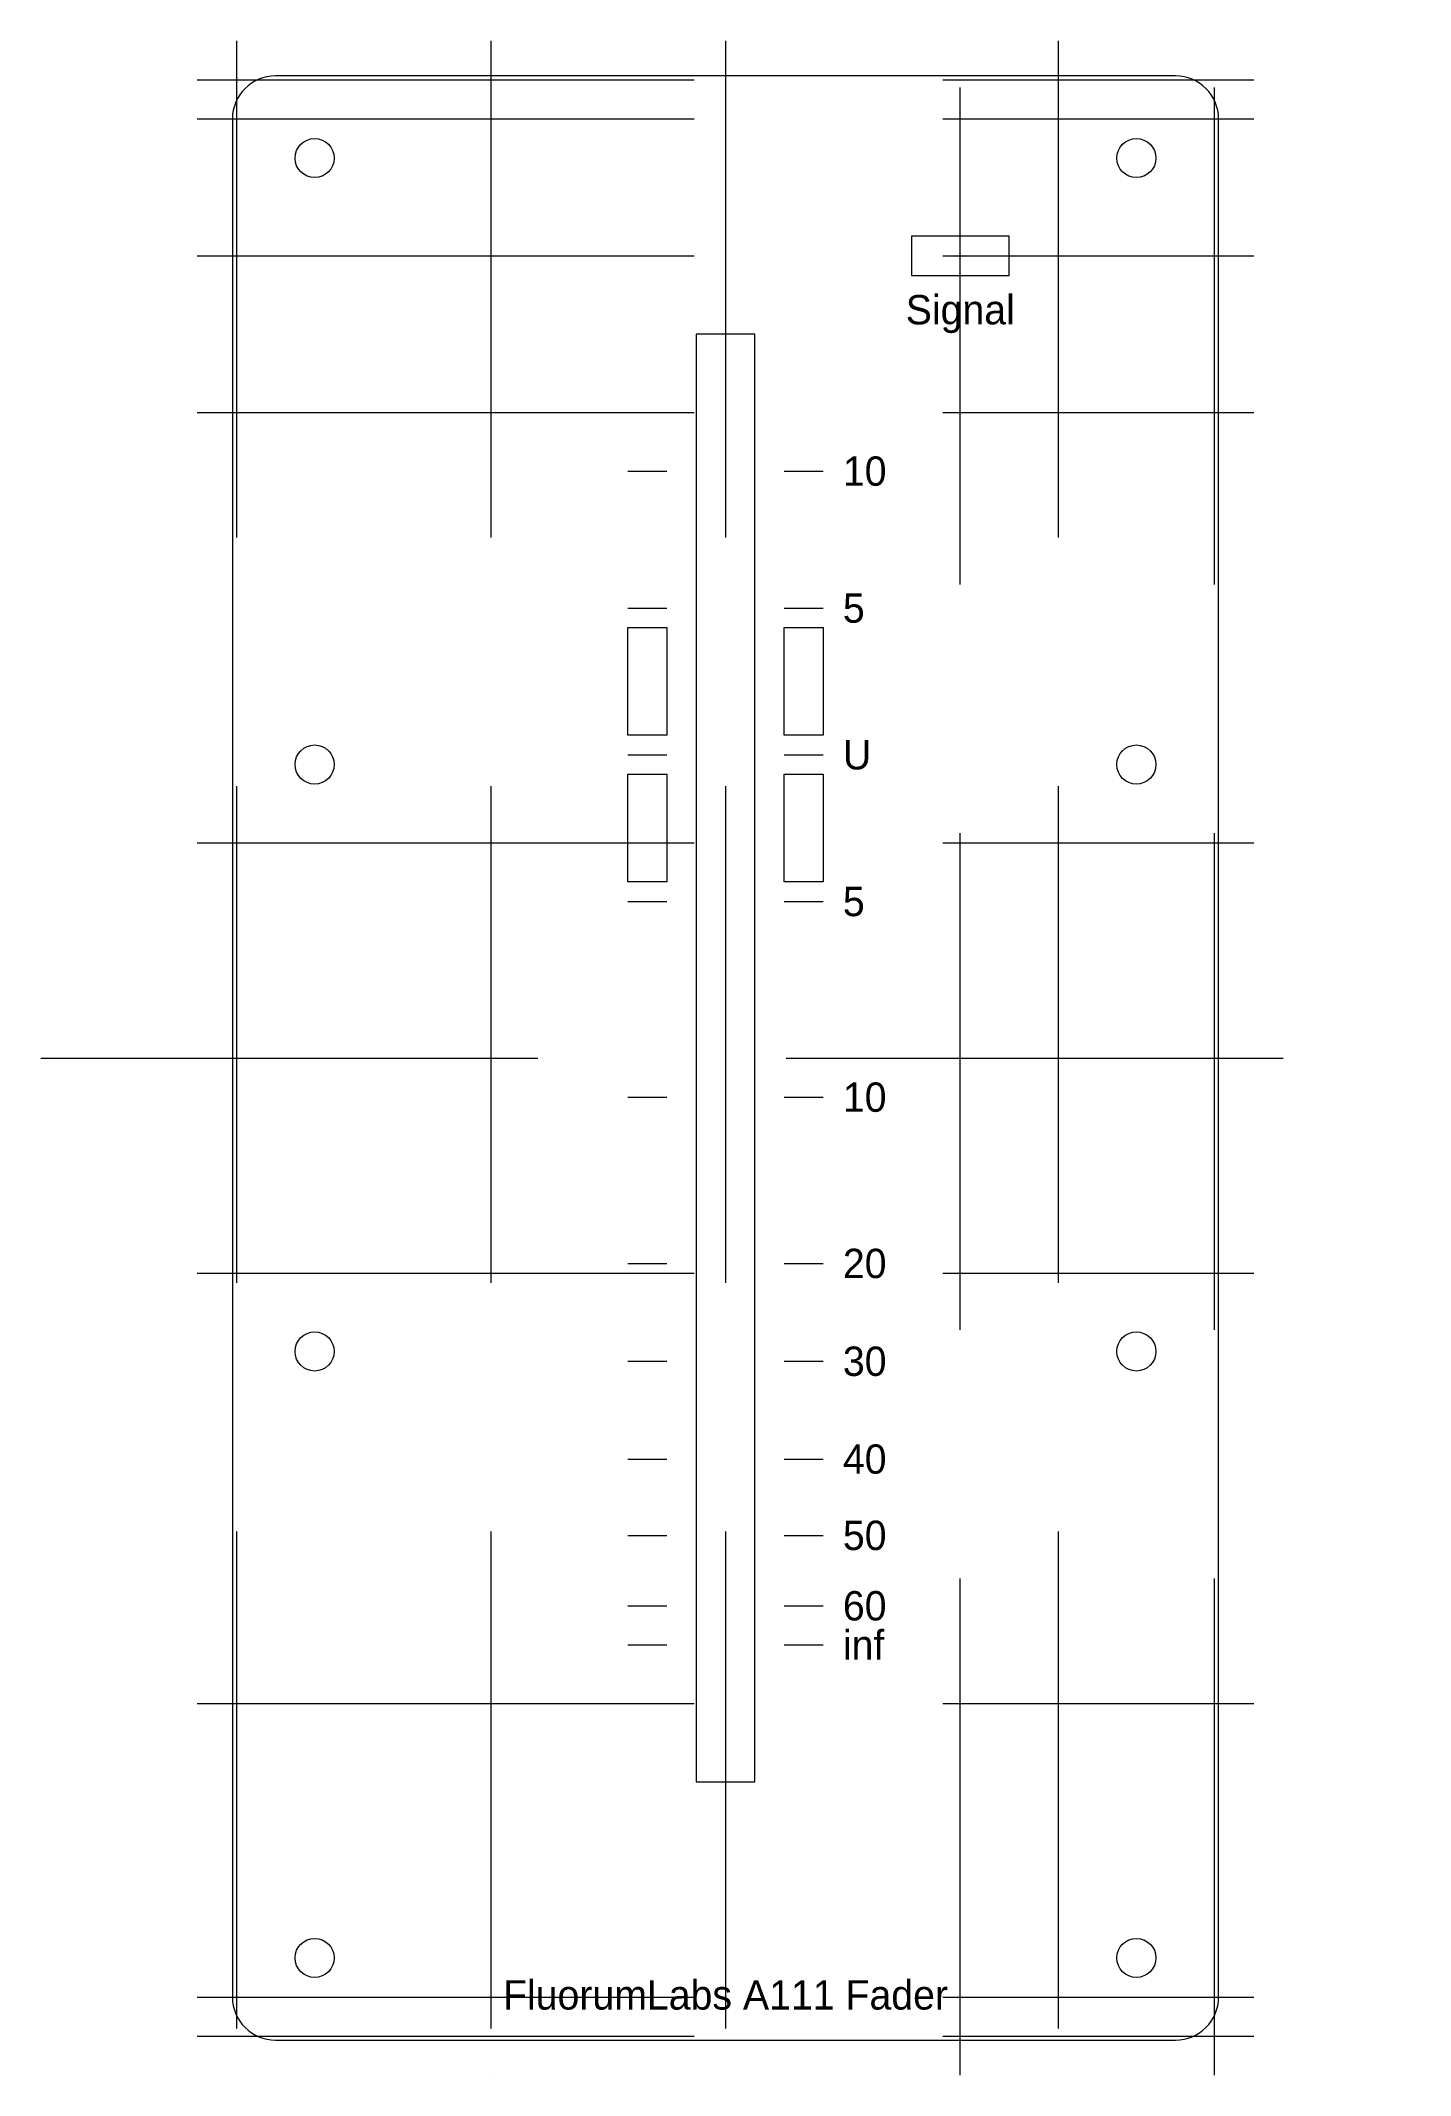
# Model space of a CAD drawing. Header units: millimetres. Extents: x -10 to 60, y -2 to 102.
import ezdxf
from ezdxf.enums import TextEntityAlignment as Align

# ---------------------------------------------------------------- set-up
doc = ezdxf.new("R2010")
doc.units = ezdxf.units.MM
doc.linetypes.add('DASHEDX2', pattern=[38.1, 25.4, -12.7])
for name, color, linetype, lineweight, true_color in [('Cut', 5, 'CONTINUOUS', 5, 0x0000ff), ('Fill', 7, 'CONTINUOUS', 20, 0x000000), ('Guide Panel', 94, 'DASHEDX2', 5, 0x008000)]:
    doc.layers.add(name, color=color, linetype=linetype, lineweight=lineweight, true_color=true_color)
doc.styles.add('textstyle12', font='')
doc.styles.add('textstyle13', font='')
doc.styles.add('textstyle14', font='')
doc.styles.add('textstyle15', font='')
doc.styles.add('textstyle16', font='')
doc.styles.add('textstyle17', font='')
doc.styles.add('textstyle18', font='')
doc.styles.add('textstyle19', font='')
doc.styles.add('textstyle20', font='')
doc.styles.add('textstyle21', font='')
doc.styles.add('textstyle22', font='')
doc.styles.add('textstyle23', font='')
doc.styles.add('textstyle24', font='')
doc.styles.get('textstyle12').set_extended_font_data('Ubuntu')
doc.styles.get('textstyle13').set_extended_font_data('Ubuntu')
doc.styles.get('textstyle14').set_extended_font_data('Ubuntu')
doc.styles.get('textstyle15').set_extended_font_data('Ubuntu')
doc.styles.get('textstyle16').set_extended_font_data('Ubuntu')
doc.styles.get('textstyle17').set_extended_font_data('Ubuntu')
doc.styles.get('textstyle18').set_extended_font_data('Ubuntu')
doc.styles.get('textstyle19').set_extended_font_data('Ubuntu')
doc.styles.get('textstyle20').set_extended_font_data('Ubuntu')
doc.styles.get('textstyle21').set_extended_font_data('Ubuntu')
doc.styles.get('textstyle22').set_extended_font_data('Ubuntu')
doc.styles.get('textstyle23').set_extended_font_data('Ubuntu')
doc.styles.get('textstyle24').set_extended_font_data('Ubuntu')

msp = doc.modelspace()

# ---------------------------------------------------------------- linework, layer by layer
at = {"layer": 'Cut'}
for p, q in [((48, 100.2), (2, 100.2)), ((-0.2, 98), (-0.2, 2)), ((50.2, 2), (50.2, 98)), ((39.5, 92), (34.5, 92)), ((34.5, 92), (34.5, 90)), ((39.5, 90), (39.5, 92)), ((34.5, 90), (39.5, 90)), ((26.5, 87), (23.5, 87)), ((23.5, 87), (23.5, 13)), ((26.5, 13), (26.5, 87)), ((23.5, 13), (26.5, 13)), ((2, -0.2), (48, -0.2))]:
    msp.add_line(p, q, dxfattribs=at)
for centre in [(4, 96), (46, 96), (4, 65), (46, 65), (4, 35), (46, 35), (4, 4), (46, 4)]:
    msp.add_circle(centre, 1, dxfattribs=at)
for centre, start, end in [((2, 98), 90, 180), ((48, 98), 0, 90), ((2, 2), 180, 270), ((48, 2), 270, 0)]:
    msp.add_arc(centre, 2.2, start, end, dxfattribs=at)
at = {"layer": 'Fill'}
for p, q in [((20, 80), (22, 80)), ((28, 80), (30, 80)), ((20, 73), (22, 73)), ((28, 73), (30, 73)), ((20, 72), (22, 72)), ((20, 66.5), (20, 72)), ((22, 72), (22, 66.5)), ((28, 72), (30, 72)), ((28, 66.5), (28, 72)), ((30, 72), (30, 66.5)), ((22, 66.5), (20, 66.5)), ((30, 66.5), (28, 66.5)), ((20, 65.5), (22, 65.5)), ((20, 59), (20, 64.5)), ((20, 64.5), (22, 64.5)), ((22, 64.5), (22, 59)), ((28, 65.5), (30, 65.5)), ((28, 64.5), (30, 64.5)), ((28, 59), (28, 64.5)), ((30, 64.5), (30, 59)), ((22, 59), (20, 59)), ((30, 59), (28, 59)), ((20, 58), (22, 58)), ((28, 58), (30, 58)), ((20, 48), (22, 48)), ((28, 48), (30, 48)), ((20, 39.5), (22, 39.5)), ((28, 39.5), (30, 39.5)), ((20, 34.5), (22, 34.5)), ((28, 34.5), (30, 34.5)), ((20, 29.5), (22, 29.5)), ((28, 29.5), (30, 29.5)), ((20, 25.6), (22, 25.6)), ((28, 25.6), (30, 25.6)), ((20, 22), (22, 22)), ((28, 22), (30, 22)), ((20, 20), (22, 20)), ((28, 20), (30, 20))]:
    msp.add_line(p, q, dxfattribs=at)
at = {"layer": 'Guide Panel'}
for p, q in [((0, 102), (0, -2)), ((13, 102), (13, -2)), ((25, 102), (25, -2)), ((37, -2), (37, 102)), ((42, 102), (42, -2)), ((50, -2), (50, 102)), ((-2, 100), (52, 100)), ((-2, 98), (52, 98)), ((-2, 91), (52, 91)), ((-2, 83), (52, 83)), ((-2, 61), (52, 61)), ((-10, 50), (60, 50)), ((-2, 39), (52, 39)), ((-2, 17), (52, 17)), ((-2, 2), (52, 2)), ((-2, 0), (52, 0)), ((13, -2), (13, -2))]:
    msp.add_line(p, q, dxfattribs=at)

# ---------------------------------------------------------------- texts
at = {"layer": 'Fill', "style": 'textstyle12'}
msp.add_text('Signal', height=1.5, dxfattribs=at).set_placement((37, 89), align=Align.TOP_CENTER)
at = {"layer": 'Fill'}
for s, style, p in [('10', 'textstyle14', (31, 80)), ('5', 'textstyle15', (31, 73)), ('U', 'textstyle16', (31, 65.5)), ('5', 'textstyle17', (31, 58)), ('10', 'textstyle18', (31, 48)), ('20', 'textstyle19', (31, 39.5)), ('30', 'textstyle20', (31, 34.5)), ('40', 'textstyle21', (31, 29.5)), ('50', 'textstyle22', (31, 25.6)), ('60', 'textstyle23', (31, 22)), ('inf', 'textstyle24', (31, 20))]:
    msp.add_text(s, height=1.5, dxfattribs=dict(at, style=style)).set_placement(p, align=Align.MIDDLE_LEFT)
at = {"layer": 'Fill', "style": 'textstyle13'}
msp.add_text('FluorumLabs A111 Fader', height=1.5, dxfattribs=at).set_placement((25, 2.11), align=Align.MIDDLE_CENTER)

doc.saveas('drawing.dxf')
